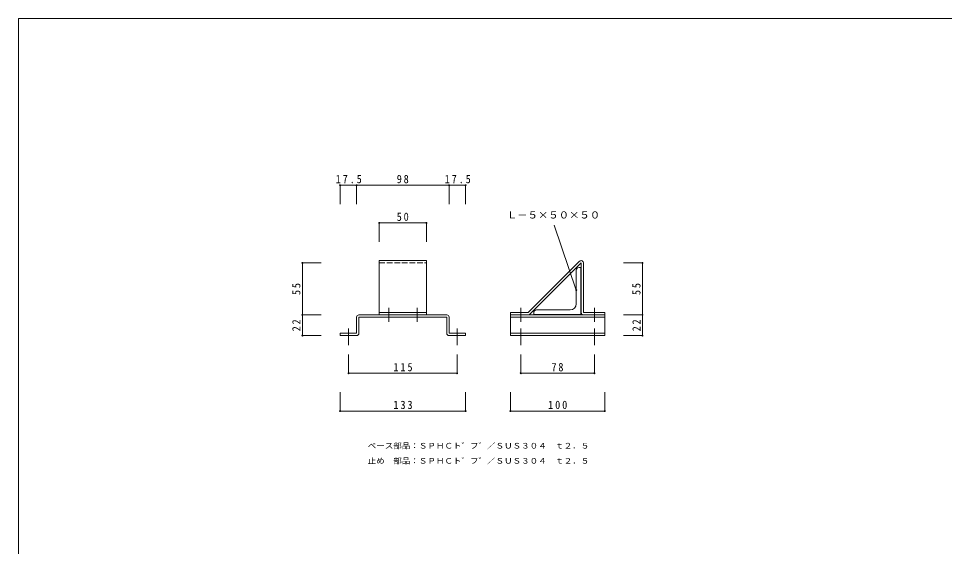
# Model space of a CAD drawing. Units: millimetres on the paper, enlarged 2 times. Extents: x -1134 to 2079, y -804 to 1495.
# Drawn here: x 502 to 1483, y 935 to 1495 of the extents above; entities that cross this region are included whole.
import ezdxf
from ezdxf.enums import TextEntityAlignment as Align

# ---------------------------------------------------------------- set-up
doc = ezdxf.new("R2010")
doc.units = ezdxf.units.MM
doc.header["$LTSCALE"] = 2
doc.header["$PDMODE"] = 32
doc.header["$PDSIZE"] = 1
doc.linetypes.add('CHAIN2', pattern=[12, 9, -1, 1, -1])
doc.linetypes.add('DASHED3', pattern=[4, 3, -1])
doc.layers.add('5-0', color=7, linetype='Continuous', lineweight=18)
doc.styles.add('ＭＳ ゴシック', font='')
doc.styles.get('ＭＳ ゴシック').set_extended_font_data('MS Gothic')

msp = doc.modelspace()

# ---------------------------------------------------------------- linework, layer by layer
at = {"layer": '5-0', "color": 2}
for p, q in [((502.032, 375.047), (502.032, 1495.053)), ((502.032, 1495.053), (2078.921, 1495.053))]:
    msp.add_line(p, q, dxfattribs=at)
at = {"layer": '5-0'}
for p, q in [((842.844, 1318.254), (860.344, 1318.254)), ((842.844, 1298.254), (842.844, 1318.254)), ((975.844, 1298.254), (975.844, 1318.254)), ((884.344, 1278.254), (934.344, 1278.254)), ((884.344, 1258.254), (884.344, 1278.254)), ((934.344, 1258.254), (934.344, 1278.254)), ((1093.035, 1206.952), (1069.742, 1275.801)), ((822.844, 1235.754), (802.844, 1235.754)), ((1093.035, 1192.504), (1093.035, 1228.004)), ((1096.035, 1231.004), (1098.035, 1231.004)), ((1098.035, 1231.004), (1098.035, 1181.004)), ((1143.285, 1235.754), (1163.285, 1235.754)), ((802.844, 1158.754), (802.844, 1180.754)), ((1048.035, 1181.004), (1048.035, 1183.004)), ((1098.035, 1181.004), (1048.035, 1181.004)), ((1051.035, 1186.004), (1086.535, 1186.004)), ((1163.285, 1158.754), (1163.285, 1180.754)), ((822.844, 1158.754), (802.844, 1158.754)), ((1143.285, 1158.754), (1163.285, 1158.754)), ((851.844, 1138.754), (851.844, 1118.754)), ((966.844, 1138.754), (966.844, 1118.754)), ((1034.285, 1138.754), (1034.285, 1118.754)), ((1112.285, 1138.754), (1112.285, 1118.754)), ((851.844, 1118.754), (966.844, 1118.754)), ((1034.285, 1118.754), (1112.285, 1118.754)), ((842.844, 1098.754), (842.844, 1078.754)), ((975.844, 1098.754), (975.844, 1078.754)), ((1023.286, 1098.754), (1023.286, 1078.754)), ((1123.285, 1098.754), (1123.285, 1078.754)), ((842.844, 1078.754), (975.844, 1078.754)), ((1023.286, 1078.754), (1123.285, 1078.754))]:
    msp.add_line(p, q, dxfattribs=at)
at = {"layer": '5-0', "color": 4, "lineweight": 9}
for p, q in [((884.344, 1238.254), (934.344, 1238.254)), ((884.344, 1238.254), (884.344, 1180.754)), ((934.344, 1238.254), (934.344, 1180.754)), ((1042.25, 1183.254), (1096.518, 1237.522)), ((1044.018, 1181.486), (1098.285, 1235.754)), ((1098.285, 1235.754), (1098.285, 1183.254)), ((884.344, 1183.254), (934.344, 1183.254)), ((934.344, 1180.754), (884.344, 1180.754)), ((1023.286, 1183.254), (1042.25, 1183.254)), ((1100.785, 1180.754), (1123.285, 1180.754)), ((1123.285, 1183.254), (1123.285, 1180.754))]:
    msp.add_line(p, q, dxfattribs=at)
at = {"layer": '5-0', "color": 4, "linetype": 'DASHED3', "lineweight": 9}
msp.add_line((884.344, 1235.754), (934.344, 1235.754), dxfattribs=at)
at = {"layer": '5-0', "linetype": 'CHAIN2'}
for p, q in [((894.344, 1188.254), (894.344, 1173.254)), ((924.344, 1188.254), (924.344, 1173.254)), ((1034.285, 1188.254), (1034.285, 1173.254)), ((1112.285, 1188.254), (1112.285, 1173.254)), ((851.844, 1166.254), (851.844, 1148.754)), ((966.844, 1166.254), (966.844, 1148.754)), ((1034.285, 1166.254), (1034.285, 1148.754)), ((1112.285, 1166.254), (1112.285, 1148.754))]:
    msp.add_line(p, q, dxfattribs=at)
at = {"layer": '5-0', "color": 3}
for p, q in [((860.344, 1178.254), (860.344, 1161.254)), ((909.344, 1180.754), (862.844, 1180.754)), ((862.844, 1178.254), (862.844, 1161.254)), ((909.344, 1178.254), (862.844, 1178.254)), ((909.344, 1180.754), (955.844, 1180.754)), ((909.344, 1178.254), (955.844, 1178.254)), ((955.844, 1178.254), (955.844, 1161.254)), ((958.344, 1178.254), (958.344, 1161.254)), ((1023.286, 1180.754), (1123.285, 1180.754)), ((1023.286, 1178.254), (1123.285, 1178.254)), ((1123.285, 1180.754), (1123.285, 1158.754)), ((860.344, 1161.254), (842.844, 1161.254)), ((842.844, 1161.254), (842.844, 1158.754)), ((860.344, 1158.754), (842.844, 1158.754)), ((958.344, 1161.254), (975.844, 1161.254)), ((958.344, 1158.754), (975.844, 1158.754)), ((975.844, 1161.254), (975.844, 1158.754)), ((1023.286, 1161.254), (1123.285, 1161.254))]:
    msp.add_line(p, q, dxfattribs=at)
at = {"layer": '5-0'}
for points in [[(860.344, 1298.254), (860.344, 1318.254), (958.344, 1318.254)], [(958.344, 1298.254), (958.344, 1318.254), (975.844, 1318.254)], [(822.844, 1180.754), (802.844, 1180.754), (802.844, 1235.754)], [(1143.285, 1180.754), (1163.285, 1180.754), (1163.285, 1235.754)]]:
    msp.add_lwpolyline(points, dxfattribs=at)
at = {"layer": '5-0', "color": 4, "lineweight": 9}
for points in [[(1100.785, 1235.754), (1100.785, 1183.254), (1123.285, 1183.254)], [(1023.286, 1183.254), (1023.286, 1180.754), (1042.25, 1180.754)]]:
    msp.add_lwpolyline(points, dxfattribs=at)
at = {"layer": '5-0', "color": 3}
msp.add_lwpolyline([(1023.286, 1180.754), (1023.286, 1158.754), (1123.285, 1158.754)], dxfattribs=at)
at = {"layer": '5-0', "color": 4, "lineweight": 9}
for centre, start, end in [((1098.285, 1235.754), 0, 135), ((1042.25, 1183.254), 270, 315), ((1100.785, 1183.254), 180, 270)]:
    msp.add_arc(centre, 2.5, start, end, dxfattribs=at)
at = {"layer": '5-0'}
for centre, radius, start, end in [((1096.035, 1228.004), 3, 90, 180), ((1086.535, 1192.504), 6.5, 270, 0), ((1051.035, 1183.004), 3, 90, 180)]:
    msp.add_arc(centre, radius, start, end, dxfattribs=at)
at = {"layer": '5-0', "color": 3}
for centre, start, end in [((862.844, 1178.254), 90, 180), ((955.844, 1178.254), 0, 90), ((860.344, 1161.254), 270, 0), ((958.344, 1161.254), 180, 270)]:
    msp.add_arc(centre, 2.5, start, end, dxfattribs=at)
for p in [(842.844, 1318.254), (860.344, 1318.254), (958.344, 1318.254), (975.844, 1318.254), (884.344, 1278.254), (934.344, 1278.254), (802.844, 1235.754), (1163.285, 1235.754), (1093.035, 1206.952), (802.844, 1180.754), (1163.285, 1180.754), (802.844, 1158.754), (1163.285, 1158.754), (851.844, 1118.754), (966.844, 1118.754), (1034.285, 1118.754), (1112.285, 1118.754), (842.844, 1078.754), (975.844, 1078.754), (1023.286, 1078.754), (1123.285, 1078.754)]:
    msp.add_point(p, dxfattribs=at)

# ---------------------------------------------------------------- texts
at = {"layer": '5-0', "color": 2, "style": 'ＭＳ ゴシック', "width": 1.1}
msp.add_text('Ｌ－５×５０×５０', height=7.331, dxfattribs=at).set_placement((1019.49, 1280.739), align=Align.BOTTOM_LEFT)
at = {"layer": '5-0', "color": 3, "style": 'ＭＳ ゴシック', "width": 1.1}
for s, p in [('ベース部品：ＳＰＨＣト゛フ゛／ＳＵＳ３０４\u3000ｔ２．５', (872.074, 1037.149)), ('止め\u3000部品：ＳＰＨＣト゛フ゛／ＳＵＳ３０４\u3000ｔ２．５', (872.074, 1021.149))]:
    msp.add_text(s, height=5.865, dxfattribs=at).set_placement(p, align=Align.BOTTOM_LEFT)
at = {"layer": '5-0', "color": 2, "char_height": 8.798, "attachment_point": 7, "style": 'ＭＳ ゴシック'}
for s, insert in [('\\T1.38;\\W0.9;17.5', (838.094, 1320.254)), ('\\T1.36;\\W0.9;98', (902.844, 1320.254)), ('\\T1.38;\\W0.9;17.5', (953.594, 1320.254)), ('\\T1.36;\\W0.9;50', (902.844, 1280.254)), ('\\T1.38;\\W0.9;115', (899.344, 1120.754)), ('\\T1.36;\\W0.9;78', (1066.785, 1120.754)), ('\\T1.38;\\W0.9;133', (899.344, 1080.754)), ('\\T1.38;\\W0.9;100', (1063.285, 1080.754))]:
    msp.add_mtext(s, dxfattribs=dict(at, insert=insert))
at = {"layer": '5-0', "color": 2, "char_height": 8.798, "attachment_point": 7, "rotation": 90, "style": 'ＭＳ ゴシック'}
for s, insert in [('\\T1.36;\\W0.9;55', (800.844, 1201.754)), ('\\T1.36;\\W0.9;55', (1161.285, 1201.754)), ('\\T1.36;\\W0.9;22', (800.844, 1163.254)), ('\\T1.36;\\W0.9;22', (1161.285, 1163.254))]:
    msp.add_mtext(s, dxfattribs=dict(at, insert=insert))

doc.saveas('drawing.dxf')
